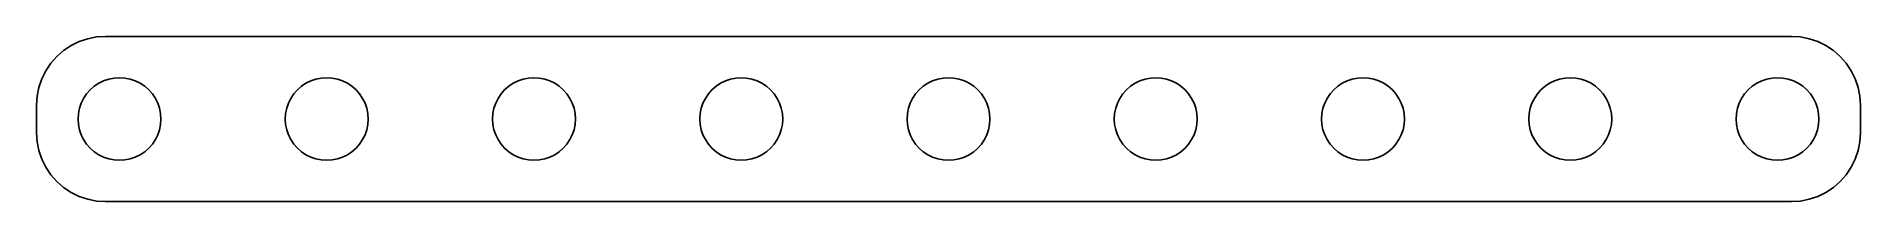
# Model space of a CAD drawing. Header units: metres. Extents: x -66 to 66, y -6 to 6.
import ezdxf

# ---------------------------------------------------------------- set-up
doc = ezdxf.new("R2010")
doc.units = ezdxf.units.M

msp = doc.modelspace()

# ---------------------------------------------------------------- linework, layer by layer
for p, q in [((-63.505, 5.33511), (-64.0488, 4.97176)), ((-62.9184, 5.62439), (-63.505, 5.33511)), ((-62.2991, 5.83463), (-62.9184, 5.62439)), ((-61.6576, 5.96222), (-62.2991, 5.83463)), ((-61.005, 6.00499), (-61.6576, 5.96222)), ((61.005, 6.00499), (-61.005, 6.00499)), ((61.6576, 5.96222), (61.005, 6.00499)), ((62.2991, 5.83463), (61.6576, 5.96222)), ((62.9184, 5.62439), (62.2991, 5.83463)), ((63.505, 5.33511), (62.9184, 5.62439)), ((64.0488, 4.97176), (63.505, 5.33511)), ((-64.9718, 4.0488), (-65.3351, 3.50499)), ((-64.5405, 4.54053), (-64.9718, 4.0488)), ((-64.0488, 4.97176), (-64.5405, 4.54053)), ((64.5405, 4.54053), (64.0488, 4.97176)), ((64.9718, 4.0488), (64.5405, 4.54053)), ((65.3351, 3.50499), (64.9718, 4.0488)), ((-65.6244, 2.91841), (-65.8346, 2.29909)), ((-65.3351, 3.50499), (-65.6244, 2.91841)), ((-61.5, 2.59807), (-61.148, 2.77164)), ((-61.148, 2.77164), (-60.7765, 2.89777)), ((-60.7765, 2.89777), (-60.3916, 2.97432)), ((-60.3916, 2.97432), (-60, 3)), ((-60, 3), (-59.6084, 2.97432)), ((-59.6084, 2.97432), (-59.2235, 2.89777)), ((-59.2235, 2.89777), (-58.8519, 2.77164)), ((-58.8519, 2.77164), (-58.5, 2.59807)), ((-46.5, 2.59807), (-46.148, 2.77164)), ((-46.148, 2.77164), (-45.7765, 2.89777)), ((-45.7765, 2.89777), (-45.3916, 2.97432)), ((-45.3916, 2.97432), (-45, 3)), ((-45, 3), (-44.6084, 2.97432)), ((-44.6084, 2.97432), (-44.2235, 2.89777)), ((-44.2235, 2.89777), (-43.8519, 2.77164)), ((-43.8519, 2.77164), (-43.5, 2.59807)), ((-31.5, 2.59807), (-31.148, 2.77164)), ((-31.148, 2.77164), (-30.7764, 2.89777)), ((-30.7764, 2.89777), (-30.3916, 2.97432)), ((-30.3916, 2.97432), (-30, 3)), ((-30, 3), (-29.6084, 2.97432)), ((-29.6084, 2.97432), (-29.2235, 2.89777)), ((-29.2235, 2.89777), (-28.8519, 2.77164)), ((-28.8519, 2.77164), (-28.5, 2.59807)), ((-16.5, 2.59807), (-16.148, 2.77164)), ((-16.148, 2.77164), (-15.7764, 2.89777)), ((-15.7764, 2.89777), (-15.3916, 2.97432)), ((-15.3916, 2.97432), (-15, 3)), ((-15, 3), (-14.6084, 2.97432)), ((-14.6084, 2.97432), (-14.2235, 2.89777)), ((-14.2235, 2.89777), (-13.8519, 2.77164)), ((-13.8519, 2.77164), (-13.5, 2.59807)), ((-1.5, 2.59807), (-1.14804, 2.77164)), ((-1.14804, 2.77164), (-0.776443, 2.89777)), ((-0.776443, 2.89777), (-0.391571, 2.97432)), ((-0.391571, 2.97432), (0, 3)), ((0, 3), (0.391571, 2.97432)), ((0.391571, 2.97432), (0.776443, 2.89777)), ((0.776443, 2.89777), (1.14804, 2.77164)), ((1.14804, 2.77164), (1.5, 2.59807)), ((13.5, 2.59807), (13.8519, 2.77164)), ((13.8519, 2.77164), (14.2235, 2.89777)), ((14.2235, 2.89777), (14.6084, 2.97432)), ((14.6084, 2.97432), (15, 3)), ((15, 3), (15.3916, 2.97432)), ((15.3916, 2.97432), (15.7764, 2.89777)), ((15.7764, 2.89777), (16.148, 2.77164)), ((16.148, 2.77164), (16.5, 2.59807)), ((28.5, 2.59807), (28.8519, 2.77164)), ((28.8519, 2.77164), (29.2235, 2.89777)), ((29.2235, 2.89777), (29.6084, 2.97432)), ((29.6084, 2.97432), (30, 3)), ((30, 3), (30.3916, 2.97432)), ((30.3916, 2.97432), (30.7764, 2.89777)), ((30.7764, 2.89777), (31.148, 2.77164)), ((31.148, 2.77164), (31.5, 2.59807)), ((43.5, 2.59807), (43.8519, 2.77164)), ((43.8519, 2.77164), (44.2235, 2.89777)), ((44.2235, 2.89777), (44.6084, 2.97432)), ((44.6084, 2.97432), (45, 3)), ((45, 3), (45.3916, 2.97432)), ((45.3916, 2.97432), (45.7765, 2.89777)), ((45.7765, 2.89777), (46.148, 2.77164)), ((46.148, 2.77164), (46.5, 2.59807)), ((58.5, 2.59807), (58.8519, 2.77164)), ((58.8519, 2.77164), (59.2235, 2.89777)), ((59.2235, 2.89777), (59.6084, 2.97432)), ((59.6084, 2.97432), (60, 3)), ((60, 3), (60.3916, 2.97432)), ((60.3916, 2.97432), (60.7765, 2.89777)), ((60.7765, 2.89777), (61.148, 2.77164)), ((61.148, 2.77164), (61.5, 2.59807)), ((65.6244, 2.91841), (65.3351, 3.50499)), ((65.8346, 2.29909), (65.6244, 2.91841)), ((-65.9622, 1.65762), (-66.005, 1.00499)), ((-65.8346, 2.29909), (-65.9622, 1.65762)), ((-62.7716, 1.14804), (-62.5981, 1.5)), ((-62.5981, 1.5), (-62.3801, 1.82628)), ((-62.3801, 1.82628), (-62.1213, 2.12131)), ((-62.1213, 2.12131), (-61.8263, 2.38005)), ((-61.8263, 2.38005), (-61.5, 2.59807)), ((-58.5, 2.59807), (-58.1737, 2.38005)), ((-58.1737, 2.38005), (-57.8787, 2.12131)), ((-57.8787, 2.12131), (-57.6199, 1.82628)), ((-57.6199, 1.82628), (-57.4019, 1.5)), ((-57.4019, 1.5), (-57.2284, 1.14804)), ((-47.7716, 1.14804), (-47.5981, 1.5)), ((-47.5981, 1.5), (-47.3801, 1.82628)), ((-47.3801, 1.82628), (-47.1213, 2.12131)), ((-47.1213, 2.12131), (-46.8263, 2.38005)), ((-46.8263, 2.38005), (-46.5, 2.59807)), ((-43.5, 2.59807), (-43.1737, 2.38005)), ((-43.1737, 2.38005), (-42.8787, 2.12131)), ((-42.8787, 2.12131), (-42.6199, 1.82628)), ((-42.6199, 1.82628), (-42.4019, 1.5)), ((-42.4019, 1.5), (-42.2284, 1.14804)), ((-32.7716, 1.14804), (-32.5981, 1.5)), ((-32.5981, 1.5), (-32.3801, 1.82628)), ((-32.3801, 1.82628), (-32.1213, 2.12131)), ((-32.1213, 2.12131), (-31.8263, 2.38005)), ((-31.8263, 2.38005), (-31.5, 2.59807)), ((-28.5, 2.59807), (-28.1737, 2.38005)), ((-28.1737, 2.38005), (-27.8787, 2.12131)), ((-27.8787, 2.12131), (-27.6199, 1.82628)), ((-27.6199, 1.82628), (-27.4019, 1.5)), ((-27.4019, 1.5), (-27.2283, 1.14804)), ((-17.7716, 1.14804), (-17.5981, 1.5)), ((-17.5981, 1.5), (-17.3801, 1.82628)), ((-17.3801, 1.82628), (-17.1213, 2.12131)), ((-17.1213, 2.12131), (-16.8263, 2.38005)), ((-16.8263, 2.38005), (-16.5, 2.59807)), ((-13.5, 2.59807), (-13.1737, 2.38005)), ((-13.1737, 2.38005), (-12.8787, 2.12131)), ((-12.8787, 2.12131), (-12.6199, 1.82628)), ((-12.6199, 1.82628), (-12.4019, 1.5)), ((-12.4019, 1.5), (-12.2283, 1.14804)), ((-2.77164, 1.14804), (-2.59807, 1.5)), ((-2.59807, 1.5), (-2.38005, 1.82628)), ((-2.38005, 1.82628), (-2.12131, 2.12131)), ((-2.12131, 2.12131), (-1.82628, 2.38005)), ((-1.82628, 2.38005), (-1.5, 2.59807)), ((1.5, 2.59807), (1.82628, 2.38005)), ((1.82628, 2.38005), (2.12131, 2.12131)), ((2.12131, 2.12131), (2.38005, 1.82628)), ((2.38005, 1.82628), (2.59807, 1.5)), ((2.59807, 1.5), (2.77164, 1.14804)), ((12.2283, 1.14804), (12.4019, 1.5)), ((12.4019, 1.5), (12.6199, 1.82628)), ((12.6199, 1.82628), (12.8787, 2.12131)), ((12.8787, 2.12131), (13.1737, 2.38005)), ((13.1737, 2.38005), (13.5, 2.59807)), ((16.5, 2.59807), (16.8263, 2.38005)), ((16.8263, 2.38005), (17.1213, 2.12131)), ((17.1213, 2.12131), (17.3801, 1.82628)), ((17.3801, 1.82628), (17.5981, 1.5)), ((17.5981, 1.5), (17.7716, 1.14804)), ((27.2283, 1.14804), (27.4019, 1.5)), ((27.4019, 1.5), (27.6199, 1.82628)), ((27.6199, 1.82628), (27.8787, 2.12131)), ((27.8787, 2.12131), (28.1737, 2.38005)), ((28.1737, 2.38005), (28.5, 2.59807)), ((31.5, 2.59807), (31.8263, 2.38005)), ((31.8263, 2.38005), (32.1213, 2.12131)), ((32.1213, 2.12131), (32.3801, 1.82628)), ((32.3801, 1.82628), (32.5981, 1.5)), ((32.5981, 1.5), (32.7716, 1.14804)), ((42.2284, 1.14804), (42.4019, 1.5)), ((42.4019, 1.5), (42.6199, 1.82628)), ((42.6199, 1.82628), (42.8787, 2.12131)), ((42.8787, 2.12131), (43.1737, 2.38005)), ((43.1737, 2.38005), (43.5, 2.59807)), ((46.5, 2.59807), (46.8263, 2.38005)), ((46.8263, 2.38005), (47.1213, 2.12131)), ((47.1213, 2.12131), (47.3801, 1.82628)), ((47.3801, 1.82628), (47.5981, 1.5)), ((47.5981, 1.5), (47.7716, 1.14804)), ((57.2284, 1.14804), (57.4019, 1.5)), ((57.4019, 1.5), (57.6199, 1.82628)), ((57.6199, 1.82628), (57.8787, 2.12131)), ((57.8787, 2.12131), (58.1737, 2.38005)), ((58.1737, 2.38005), (58.5, 2.59807)), ((61.5, 2.59807), (61.8263, 2.38005)), ((61.8263, 2.38005), (62.1213, 2.12131)), ((62.1213, 2.12131), (62.3801, 1.82628)), ((62.3801, 1.82628), (62.5981, 1.5)), ((62.5981, 1.5), (62.7716, 1.14804)), ((65.9622, 1.65762), (65.8346, 2.29909)), ((66.005, 1.00499), (65.9622, 1.65762)), ((-66.005, 1.00499), (-66.005, -1.00499)), ((-63, 0), (-62.9743, 0.391571)), ((-62.9743, -0.391571), (-63, 0)), ((-62.9743, 0.391571), (-62.8978, 0.776443)), ((-62.8978, 0.776443), (-62.7716, 1.14804)), ((-57.2284, 1.14804), (-57.1022, 0.776443)), ((-57.1022, 0.776443), (-57.0257, 0.391571)), ((-57.0257, 0.391571), (-57, 0)), ((-57, 0), (-57.0257, -0.391571)), ((-48, 0), (-47.9743, 0.391571)), ((-47.9743, -0.391571), (-48, 0)), ((-47.9743, 0.391571), (-47.8978, 0.776443)), ((-47.8978, 0.776443), (-47.7716, 1.14804)), ((-42.2284, 1.14804), (-42.1022, 0.776443)), ((-42.1022, 0.776443), (-42.0257, 0.391571)), ((-42.0257, 0.391571), (-42, 0)), ((-42, 0), (-42.0257, -0.391571)), ((-33, 0), (-32.9743, 0.391571)), ((-32.9743, -0.391571), (-33, 0)), ((-32.9743, 0.391571), (-32.8978, 0.776443)), ((-32.8978, 0.776443), (-32.7716, 1.14804)), ((-27.2283, 1.14804), (-27.1022, 0.776443)), ((-27.1022, 0.776443), (-27.0257, 0.391571)), ((-27.0257, 0.391571), (-27, 0)), ((-27, 0), (-27.0257, -0.391571)), ((-18, 0), (-17.9743, 0.391571)), ((-17.9743, -0.391571), (-18, 0)), ((-17.9743, 0.391571), (-17.8978, 0.776443)), ((-17.8978, 0.776443), (-17.7716, 1.14804)), ((-12.2283, 1.14804), (-12.1022, 0.776443)), ((-12.1022, 0.776443), (-12.0257, 0.391571)), ((-12.0257, 0.391571), (-12, 0)), ((-12, 0), (-12.0257, -0.391571)), ((-3, 0), (-2.97432, 0.391571)), ((-2.97432, -0.391571), (-3, 0)), ((-2.97432, 0.391571), (-2.89777, 0.776443)), ((-2.89777, 0.776443), (-2.77164, 1.14804)), ((2.77164, 1.14804), (2.89777, 0.776443)), ((2.89777, 0.776443), (2.97432, 0.391571)), ((2.97432, 0.391571), (3, 0)), ((3, 0), (2.97432, -0.391571)), ((12, 0), (12.0257, 0.391571)), ((12.0257, -0.391571), (12, 0)), ((12.0257, 0.391571), (12.1022, 0.776443)), ((12.1022, 0.776443), (12.2283, 1.14804)), ((17.7716, 1.14804), (17.8978, 0.776443)), ((17.8978, 0.776443), (17.9743, 0.391571)), ((17.9743, 0.391571), (18, 0)), ((18, 0), (17.9743, -0.391571)), ((27, 0), (27.0257, 0.391571)), ((27.0257, -0.391571), (27, 0)), ((27.0257, 0.391571), (27.1022, 0.776443)), ((27.1022, 0.776443), (27.2283, 1.14804)), ((32.7716, 1.14804), (32.8978, 0.776443)), ((32.8978, 0.776443), (32.9743, 0.391571)), ((32.9743, 0.391571), (33, 0)), ((33, 0), (32.9743, -0.391571)), ((42, 0), (42.0257, 0.391571)), ((42.0257, -0.391571), (42, 0)), ((42.0257, 0.391571), (42.1022, 0.776443)), ((42.1022, 0.776443), (42.2284, 1.14804)), ((47.7716, 1.14804), (47.8978, 0.776443)), ((47.8978, 0.776443), (47.9743, 0.391571)), ((47.9743, 0.391571), (48, 0)), ((48, 0), (47.9743, -0.391571)), ((57, 0), (57.0257, 0.391571)), ((57.0257, -0.391571), (57, 0)), ((57.0257, 0.391571), (57.1022, 0.776443)), ((57.1022, 0.776443), (57.2284, 1.14804)), ((62.7716, 1.14804), (62.8978, 0.776443)), ((62.8978, 0.776443), (62.9743, 0.391571)), ((62.9743, 0.391571), (63, 0)), ((63, 0), (62.9743, -0.391571)), ((66.005, -1.00499), (66.005, 1.00499)), ((-66.005, -1.00499), (-65.9622, -1.65762)), ((-62.8978, -0.776443), (-62.9743, -0.391571)), ((-62.7716, -1.14804), (-62.8978, -0.776443)), ((-62.5981, -1.5), (-62.7716, -1.14804)), ((-57.2284, -1.14804), (-57.4019, -1.5)), ((-57.1022, -0.776443), (-57.2284, -1.14804)), ((-57.0257, -0.391571), (-57.1022, -0.776443)), ((-47.8978, -0.776443), (-47.9743, -0.391571)), ((-47.7716, -1.14804), (-47.8978, -0.776443)), ((-47.5981, -1.5), (-47.7716, -1.14804)), ((-42.2284, -1.14804), (-42.4019, -1.5)), ((-42.1022, -0.776443), (-42.2284, -1.14804)), ((-42.0257, -0.391571), (-42.1022, -0.776443)), ((-32.8978, -0.776443), (-32.9743, -0.391571)), ((-32.7716, -1.14804), (-32.8978, -0.776443)), ((-32.5981, -1.5), (-32.7716, -1.14804)), ((-27.2283, -1.14804), (-27.4019, -1.5)), ((-27.1022, -0.776443), (-27.2283, -1.14804)), ((-27.0257, -0.391571), (-27.1022, -0.776443)), ((-17.8978, -0.776443), (-17.9743, -0.391571)), ((-17.7716, -1.14804), (-17.8978, -0.776443)), ((-17.5981, -1.5), (-17.7716, -1.14804)), ((-12.2283, -1.14804), (-12.4019, -1.5)), ((-12.1022, -0.776443), (-12.2283, -1.14804)), ((-12.0257, -0.391571), (-12.1022, -0.776443)), ((-2.89777, -0.776443), (-2.97432, -0.391571)), ((-2.77164, -1.14804), (-2.89777, -0.776443)), ((-2.59807, -1.5), (-2.77164, -1.14804)), ((2.77164, -1.14804), (2.59807, -1.5)), ((2.89777, -0.776443), (2.77164, -1.14804)), ((2.97432, -0.391571), (2.89777, -0.776443)), ((12.1022, -0.776443), (12.0257, -0.391571)), ((12.2283, -1.14804), (12.1022, -0.776443)), ((12.4019, -1.5), (12.2283, -1.14804)), ((17.7716, -1.14804), (17.5981, -1.5)), ((17.8978, -0.776443), (17.7716, -1.14804)), ((17.9743, -0.391571), (17.8978, -0.776443)), ((27.1022, -0.776443), (27.0257, -0.391571)), ((27.2283, -1.14804), (27.1022, -0.776443)), ((27.4019, -1.5), (27.2283, -1.14804)), ((32.7716, -1.14804), (32.5981, -1.5)), ((32.8978, -0.776443), (32.7716, -1.14804)), ((32.9743, -0.391571), (32.8978, -0.776443)), ((42.1022, -0.776443), (42.0257, -0.391571)), ((42.2284, -1.14804), (42.1022, -0.776443)), ((42.4019, -1.5), (42.2284, -1.14804)), ((47.7716, -1.14804), (47.5981, -1.5)), ((47.8978, -0.776443), (47.7716, -1.14804)), ((47.9743, -0.391571), (47.8978, -0.776443)), ((57.1022, -0.776443), (57.0257, -0.391571)), ((57.2284, -1.14804), (57.1022, -0.776443)), ((57.4019, -1.5), (57.2284, -1.14804)), ((62.7716, -1.14804), (62.5981, -1.5)), ((62.8978, -0.776443), (62.7716, -1.14804)), ((62.9743, -0.391571), (62.8978, -0.776443)), ((65.9622, -1.65762), (66.005, -1.00499)), ((-65.9622, -1.65762), (-65.8346, -2.29909)), ((-65.8346, -2.29909), (-65.6244, -2.91841)), ((-62.3801, -1.82628), (-62.5981, -1.5)), ((-62.1213, -2.12131), (-62.3801, -1.82628)), ((-61.8263, -2.38005), (-62.1213, -2.12131)), ((-61.5, -2.59807), (-61.8263, -2.38005)), ((-61.148, -2.77164), (-61.5, -2.59807)), ((-58.5, -2.59807), (-58.8519, -2.77164)), ((-58.1737, -2.38005), (-58.5, -2.59807)), ((-57.8787, -2.12131), (-58.1737, -2.38005)), ((-57.6199, -1.82628), (-57.8787, -2.12131)), ((-57.4019, -1.5), (-57.6199, -1.82628)), ((-47.3801, -1.82628), (-47.5981, -1.5)), ((-47.1213, -2.12131), (-47.3801, -1.82628)), ((-46.8263, -2.38005), (-47.1213, -2.12131)), ((-46.5, -2.59807), (-46.8263, -2.38005)), ((-46.148, -2.77164), (-46.5, -2.59807)), ((-43.5, -2.59807), (-43.8519, -2.77164)), ((-43.1737, -2.38005), (-43.5, -2.59807)), ((-42.8787, -2.12131), (-43.1737, -2.38005)), ((-42.6199, -1.82628), (-42.8787, -2.12131)), ((-42.4019, -1.5), (-42.6199, -1.82628)), ((-32.3801, -1.82628), (-32.5981, -1.5)), ((-32.1213, -2.12131), (-32.3801, -1.82628)), ((-31.8263, -2.38005), (-32.1213, -2.12131)), ((-31.5, -2.59807), (-31.8263, -2.38005)), ((-31.148, -2.77164), (-31.5, -2.59807)), ((-28.5, -2.59807), (-28.8519, -2.77164)), ((-28.1737, -2.38005), (-28.5, -2.59807)), ((-27.8787, -2.12131), (-28.1737, -2.38005)), ((-27.6199, -1.82628), (-27.8787, -2.12131)), ((-27.4019, -1.5), (-27.6199, -1.82628)), ((-17.3801, -1.82628), (-17.5981, -1.5)), ((-17.1213, -2.12131), (-17.3801, -1.82628)), ((-16.8263, -2.38005), (-17.1213, -2.12131)), ((-16.5, -2.59807), (-16.8263, -2.38005)), ((-16.148, -2.77164), (-16.5, -2.59807)), ((-13.5, -2.59807), (-13.8519, -2.77164)), ((-13.1737, -2.38005), (-13.5, -2.59807)), ((-12.8787, -2.12131), (-13.1737, -2.38005)), ((-12.6199, -1.82628), (-12.8787, -2.12131)), ((-12.4019, -1.5), (-12.6199, -1.82628)), ((-2.38005, -1.82628), (-2.59807, -1.5)), ((-2.12131, -2.12131), (-2.38005, -1.82628)), ((-1.82628, -2.38005), (-2.12131, -2.12131)), ((-1.5, -2.59807), (-1.82628, -2.38005)), ((-1.14804, -2.77164), (-1.5, -2.59807)), ((1.5, -2.59807), (1.14804, -2.77164)), ((1.82628, -2.38005), (1.5, -2.59807)), ((2.12131, -2.12131), (1.82628, -2.38005)), ((2.38005, -1.82628), (2.12131, -2.12131)), ((2.59807, -1.5), (2.38005, -1.82628)), ((12.6199, -1.82628), (12.4019, -1.5)), ((12.8787, -2.12131), (12.6199, -1.82628)), ((13.1737, -2.38005), (12.8787, -2.12131)), ((13.5, -2.59807), (13.1737, -2.38005)), ((13.8519, -2.77164), (13.5, -2.59807)), ((16.5, -2.59807), (16.148, -2.77164)), ((16.8263, -2.38005), (16.5, -2.59807)), ((17.1213, -2.12131), (16.8263, -2.38005)), ((17.3801, -1.82628), (17.1213, -2.12131)), ((17.5981, -1.5), (17.3801, -1.82628)), ((27.6199, -1.82628), (27.4019, -1.5)), ((27.8787, -2.12131), (27.6199, -1.82628)), ((28.1737, -2.38005), (27.8787, -2.12131)), ((28.5, -2.59807), (28.1737, -2.38005)), ((28.8519, -2.77164), (28.5, -2.59807)), ((31.5, -2.59807), (31.148, -2.77164)), ((31.8263, -2.38005), (31.5, -2.59807)), ((32.1213, -2.12131), (31.8263, -2.38005)), ((32.3801, -1.82628), (32.1213, -2.12131)), ((32.5981, -1.5), (32.3801, -1.82628)), ((42.6199, -1.82628), (42.4019, -1.5)), ((42.8787, -2.12131), (42.6199, -1.82628)), ((43.1737, -2.38005), (42.8787, -2.12131)), ((43.5, -2.59807), (43.1737, -2.38005)), ((43.8519, -2.77164), (43.5, -2.59807)), ((46.5, -2.59807), (46.148, -2.77164)), ((46.8263, -2.38005), (46.5, -2.59807)), ((47.1213, -2.12131), (46.8263, -2.38005)), ((47.3801, -1.82628), (47.1213, -2.12131)), ((47.5981, -1.5), (47.3801, -1.82628)), ((57.6199, -1.82628), (57.4019, -1.5)), ((57.8787, -2.12131), (57.6199, -1.82628)), ((58.1737, -2.38005), (57.8787, -2.12131)), ((58.5, -2.59807), (58.1737, -2.38005)), ((58.8519, -2.77164), (58.5, -2.59807)), ((61.5, -2.59807), (61.148, -2.77164)), ((61.8263, -2.38005), (61.5, -2.59807)), ((62.1213, -2.12131), (61.8263, -2.38005)), ((62.3801, -1.82628), (62.1213, -2.12131)), ((62.5981, -1.5), (62.3801, -1.82628)), ((65.6244, -2.91841), (65.8346, -2.29909)), ((65.8346, -2.29909), (65.9622, -1.65762)), ((-65.6244, -2.91841), (-65.3351, -3.50499)), ((-65.3351, -3.50499), (-64.9718, -4.0488)), ((-60.7765, -2.89777), (-61.148, -2.77164)), ((-60.3916, -2.97432), (-60.7765, -2.89777)), ((-60, -3), (-60.3916, -2.97432)), ((-59.6084, -2.97432), (-60, -3)), ((-59.2235, -2.89777), (-59.6084, -2.97432)), ((-58.8519, -2.77164), (-59.2235, -2.89777)), ((-45.7765, -2.89777), (-46.148, -2.77164)), ((-45.3916, -2.97432), (-45.7765, -2.89777)), ((-45, -3), (-45.3916, -2.97432)), ((-44.6084, -2.97432), (-45, -3)), ((-44.2235, -2.89777), (-44.6084, -2.97432)), ((-43.8519, -2.77164), (-44.2235, -2.89777)), ((-30.7764, -2.89777), (-31.148, -2.77164)), ((-30.3916, -2.97432), (-30.7764, -2.89777)), ((-30, -3), (-30.3916, -2.97432)), ((-29.6084, -2.97432), (-30, -3)), ((-29.2235, -2.89777), (-29.6084, -2.97432)), ((-28.8519, -2.77164), (-29.2235, -2.89777)), ((-15.7764, -2.89777), (-16.148, -2.77164)), ((-15.3916, -2.97432), (-15.7764, -2.89777)), ((-15, -3), (-15.3916, -2.97432)), ((-14.6084, -2.97432), (-15, -3)), ((-14.2235, -2.89777), (-14.6084, -2.97432)), ((-13.8519, -2.77164), (-14.2235, -2.89777)), ((-0.776443, -2.89777), (-1.14804, -2.77164)), ((-0.391571, -2.97432), (-0.776443, -2.89777)), ((0, -3), (-0.391571, -2.97432)), ((0.391571, -2.97432), (0, -3)), ((0.776443, -2.89777), (0.391571, -2.97432)), ((1.14804, -2.77164), (0.776443, -2.89777)), ((14.2235, -2.89777), (13.8519, -2.77164)), ((14.6084, -2.97432), (14.2235, -2.89777)), ((15, -3), (14.6084, -2.97432)), ((15.3916, -2.97432), (15, -3)), ((15.7764, -2.89777), (15.3916, -2.97432)), ((16.148, -2.77164), (15.7764, -2.89777)), ((29.2235, -2.89777), (28.8519, -2.77164)), ((29.6084, -2.97432), (29.2235, -2.89777)), ((30, -3), (29.6084, -2.97432)), ((30.3916, -2.97432), (30, -3)), ((30.7764, -2.89777), (30.3916, -2.97432)), ((31.148, -2.77164), (30.7764, -2.89777)), ((44.2235, -2.89777), (43.8519, -2.77164)), ((44.6084, -2.97432), (44.2235, -2.89777)), ((45, -3), (44.6084, -2.97432)), ((45.3916, -2.97432), (45, -3)), ((45.7765, -2.89777), (45.3916, -2.97432)), ((46.148, -2.77164), (45.7765, -2.89777)), ((59.2235, -2.89777), (58.8519, -2.77164)), ((59.6084, -2.97432), (59.2235, -2.89777)), ((60, -3), (59.6084, -2.97432)), ((60.3916, -2.97432), (60, -3)), ((60.7765, -2.89777), (60.3916, -2.97432)), ((61.148, -2.77164), (60.7765, -2.89777)), ((64.9718, -4.0488), (65.3351, -3.50499)), ((65.3351, -3.50499), (65.6244, -2.91841)), ((-64.9718, -4.0488), (-64.5405, -4.54053)), ((-64.5405, -4.54053), (-64.0488, -4.97176)), ((-64.0488, -4.97176), (-63.505, -5.33511)), ((63.505, -5.33511), (64.0488, -4.97176)), ((64.0488, -4.97176), (64.5405, -4.54053)), ((64.5405, -4.54053), (64.9718, -4.0488)), ((-63.505, -5.33511), (-62.9184, -5.62439)), ((-62.9184, -5.62439), (-62.2991, -5.83463)), ((-62.2991, -5.83463), (-61.6576, -5.96222)), ((-61.6576, -5.96222), (-61.005, -6.00499)), ((-61.005, -6.00499), (61.005, -6.00499)), ((61.005, -6.00499), (61.6576, -5.96222)), ((61.6576, -5.96222), (62.2991, -5.83463)), ((62.2991, -5.83463), (62.9184, -5.62439)), ((62.9184, -5.62439), (63.505, -5.33511))]:
    msp.add_line(p, q)

doc.saveas('drawing.dxf')
